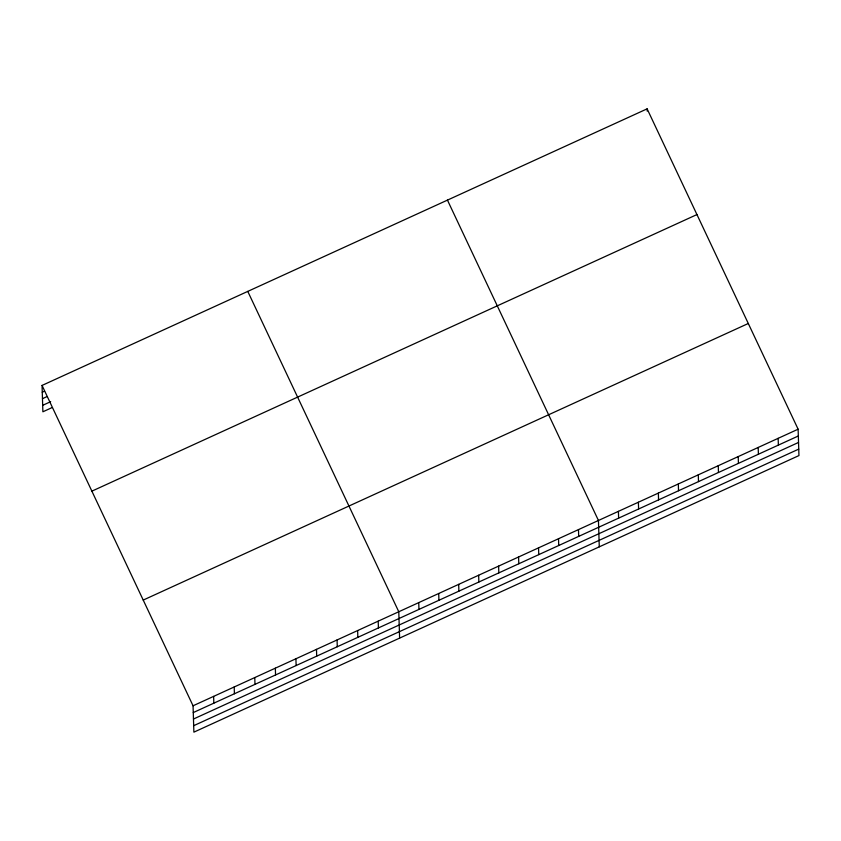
<?xml version="1.0" encoding="UTF-8"?>
<svg xmlns="http://www.w3.org/2000/svg" width="841" height="841" viewBox="0 0 841 841"><rect width="100%" height="100%" fill="white"/><g stroke="black" fill="none" stroke-linecap="round" stroke-linejoin="round"><path stroke-width="1.26" d="M42.05 385.43L647.118 108.846L798.12 429.204L798.95 455.57L193.882 732.154L193.052 705.788L42.05 385.43L42.88 411.796L52.026 407.612M42.26 392.211L44.552 391.17M42.471 398.676L47.033 396.584M42.67 405.33L50.681 401.672M91.879 491.155L696.947 214.571M143.222 600.075L748.29 323.491M193.052 705.788L798.12 429.204M193.272 712.569L798.33 435.985M193.472 719.034L798.54 442.45M193.682 725.688L798.75 449.105M447.444 200.116L598.445 520.474L599.276 546.839M247.769 291.396L398.781 611.754L399.612 638.109M778.156 438.329L778.367 445.11M758.183 447.454L758.403 454.245M738.219 456.589L738.43 463.37M718.256 465.714L718.466 472.495M698.282 474.839L698.503 481.62M678.319 483.964L678.529 490.755M647.118 108.846L647.181 111.107M658.356 493.099L658.566 499.88M638.382 502.224L638.603 509.005M618.419 511.349L618.629 518.13M578.482 529.609L578.692 536.39M558.519 538.734L558.729 545.515M538.545 547.859L538.766 554.639M518.582 556.984L518.792 563.764M498.618 566.119L498.829 572.9M478.645 575.244L478.865 582.025M458.681 584.369L458.892 591.149M438.718 593.494L438.928 600.274M418.744 602.629L418.955 609.41M378.208 621.152L378.418 627.933M357.635 630.561L357.845 637.341M337.062 639.959L337.273 646.75M316.489 649.368L316.7 656.148M295.916 658.766L296.127 665.557M275.343 668.175L275.554 674.955M254.77 677.583L254.991 684.364M234.197 686.981L234.418 693.762M213.625 696.39L213.845 703.171"/></g></svg>
